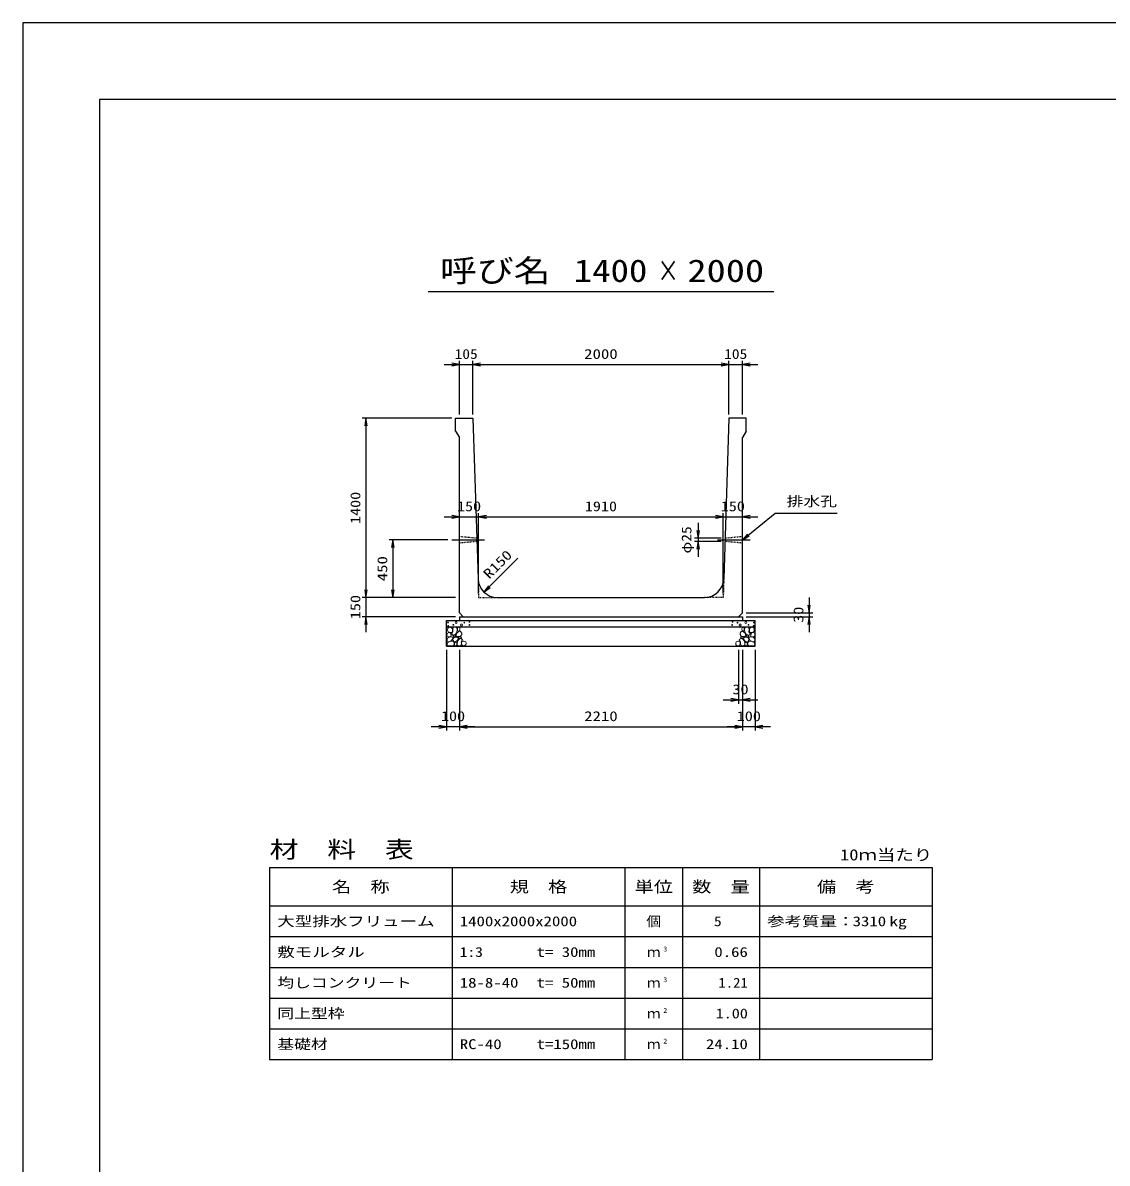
# Model space of a CAD drawing. Units: millimetres at full size. Extents: x 0 to 25230, y 0 to 17820.
# Drawn here: x 0 to 8469, y 8910 to 17820 of the extents above; entities that cross this region are included whole.
import ezdxf
from ezdxf.enums import TextEntityAlignment as Align

# ---------------------------------------------------------------- set-up
doc = ezdxf.new("R2010")
doc.units = ezdxf.units.MM
doc.linetypes.add('CHAIN', pattern=[18.5, 12, -1.5, 3.5, -1.5])
doc.linetypes.add('DASHED_SPACED', pattern=[12, 6, -6])
for name, color, linetype, lineweight in [('0_2', 7, 'Continuous', 25), ('D-BMK', 2, 'CHAIN', 25), ('D-DCR-HCHn', 4, 'Continuous', 9), ('D-MTR-FRAM', 7, 'Continuous', 25), ('D-MTR-LINE', 7, 'Continuous', 25), ('D-STR-DIM', 7, 'Continuous', 25), ('D-STR-STRn', 1, 'Continuous', 25), ('D-TTL', 2, 'Continuous', 25), ('D-TTL-TXT', 7, 'Continuous', 25)]:
    doc.layers.add(name, color=color, linetype=linetype, lineweight=lineweight)
doc.layers.add('D-MTR', color=7, linetype='Continuous')
doc.layers.add('D-MTR-TXT', color=7, linetype='Continuous')
doc.styles.add('ＭＳ ゴシック', font='')
doc.styles.get('ＭＳ ゴシック').set_extended_font_data('MS Gothic')

# ---------------------------------------------------------------- blocks, each defined once
blk = doc.blocks.new('open_arrow')
at = {"color": 0, "linetype": 'Continuous', "lineweight": -2}
blk.add_lwpolyline([(7.5, 1.25), (0, 0), (7.5, -1.25)], dxfattribs=at)

msp = doc.modelspace()

# ---------------------------------------------------------------- linework, layer by layer
at = {"layer": '0_2'}
for p, q in [((3320, 13780), (2860, 13780)), ((2890, 13780), (2890, 13330)), ((3380, 13330), (2860, 13330))]:
    msp.add_line(p, q, dxfattribs=at)
at = {"layer": 'D-BMK'}
for p, q in [((3350, 13780), (3605.536, 13780)), ((5424.464, 13780), (5680, 13780))]:
    msp.add_line(p, q, dxfattribs=at)
at = {"layer": 'D-DCR-HCHn'}
for points in [[(3315.46, 13050.356), (3310.26, 13034.753), (3317.194, 13024.352), (3334.53, 13022.618), (3346.366, 13027.699), (3341.464, 13039.954), (3344.932, 13046.889), (3337.997, 13053.823), (3327.596, 13057.29)], [(3348.366, 12992.757), (3361.208, 13012.019), (3359.603, 13016.834), (3341.946, 13021.65), (3325.894, 13020.045), (3314.658, 13010.414), (3313.052, 12999.177), (3314.658, 12987.941), (3327.499, 12984.731)], [(3348.399, 13093.696), (3332.796, 13097.163), (3318.928, 13090.228), (3317.194, 13074.626), (3320.661, 13062.491), (3337.997, 13057.29), (3350.132, 13057.29), (3355.333, 13065.958), (3355.333, 13085.028)], [(3362.267, 13095.429), (3357.067, 13079.827), (3358.8, 13062.491), (3346.665, 13043.421), (3362.267, 13034.753), (3379.603, 13043.421), (3390.005, 13057.29), (3393.472, 13079.827), (3390.005, 13091.962), (3379.603, 13097.163)], [(3365.735, 13034.753), (3357.067, 13027.819), (3360.534, 13022.618), (3372.669, 13022.618), (3377.87, 13024.352), (3381.337, 13031.286), (3376.136, 13036.487)], [(3393.311, 12992.757), (3401.337, 13012.019), (3394.916, 13020.045), (3375.654, 13020.045), (3367.628, 13016.834), (3359.603, 13005.598), (3359.603, 12995.967), (3367.628, 12983.125), (3377.259, 12981.52)], [(3391.739, 13053.823), (3383.071, 13033.02), (3390.005, 13024.352), (3410.808, 13024.352), (3419.476, 13027.819), (3428.144, 13039.954), (3428.144, 13050.356), (3419.476, 13064.224), (3409.074, 13065.958)], [(3420.599, 12954.232), (3425.415, 12968.679), (3423.81, 12984.731), (3435.046, 13002.388), (3420.599, 13010.414), (3404.548, 13002.388), (3394.916, 12989.546), (3391.706, 12968.679), (3394.916, 12957.443), (3404.548, 12952.627)], [(3395.206, 13091.962), (3395.206, 13071.159), (3403.874, 13065.958), (3412.542, 13071.159), (3414.275, 13083.294), (3412.542, 13093.696), (3400.407, 13097.163)], [(3417.389, 13010.414), (3425.415, 13016.834), (3422.204, 13021.65), (3410.968, 13021.65), (3406.153, 13020.045), (3402.942, 13013.624), (3407.758, 13008.808)], [(5609.401, 12954.232), (5604.585, 12968.679), (5606.19, 12984.731), (5594.954, 13002.388), (5609.401, 13010.414), (5625.452, 13002.388), (5635.084, 12989.546), (5638.294, 12968.679), (5635.084, 12957.443), (5625.452, 12952.627)], [(5638.261, 13053.823), (5646.929, 13033.02), (5639.995, 13024.352), (5619.192, 13024.352), (5610.524, 13027.819), (5601.856, 13039.954), (5601.856, 13050.356), (5610.524, 13064.224), (5620.926, 13065.958)], [(5612.611, 13010.414), (5604.585, 13016.834), (5607.796, 13021.65), (5619.032, 13021.65), (5623.847, 13020.045), (5627.058, 13013.624), (5622.242, 13008.808)], [(5634.794, 13091.962), (5634.794, 13071.159), (5626.126, 13065.958), (5617.458, 13071.159), (5615.725, 13083.294), (5617.458, 13093.696), (5629.593, 13097.163)], [(5636.689, 12992.757), (5628.663, 13012.019), (5635.084, 13020.045), (5654.346, 13020.045), (5662.372, 13016.834), (5670.397, 13005.598), (5670.397, 12995.967), (5662.372, 12983.125), (5652.741, 12981.52)], [(5667.733, 13095.429), (5672.933, 13079.827), (5671.2, 13062.491), (5683.335, 13043.421), (5667.733, 13034.753), (5650.397, 13043.421), (5639.995, 13057.29), (5636.528, 13079.827), (5639.995, 13091.962), (5650.397, 13097.163)], [(5664.265, 13034.753), (5672.933, 13027.819), (5669.466, 13022.618), (5657.331, 13022.618), (5652.13, 13024.352), (5648.663, 13031.286), (5653.864, 13036.487)], [(5681.634, 12992.757), (5668.792, 13012.019), (5670.397, 13016.834), (5688.054, 13021.65), (5704.106, 13020.045), (5715.342, 13010.414), (5716.948, 12999.177), (5715.342, 12987.941), (5702.501, 12984.731)], [(5681.601, 13093.696), (5697.204, 13097.163), (5711.072, 13090.228), (5712.806, 13074.626), (5709.339, 13062.491), (5692.003, 13057.29), (5679.868, 13057.29), (5674.667, 13065.958), (5674.667, 13085.028)], [(5714.54, 13050.356), (5719.74, 13034.753), (5712.806, 13024.352), (5695.47, 13022.618), (5683.634, 13027.699), (5688.536, 13039.954), (5685.068, 13046.889), (5692.003, 13053.823), (5702.404, 13057.29)], [(3354.787, 12952.627), (3366.023, 12957.443), (3369.234, 12973.494), (3362.813, 12984.731), (3351.577, 12987.941), (3337.13, 12986.336), (3321.078, 12979.915), (3313.052, 12970.284), (3313.052, 12959.048), (3317.868, 12952.627), (3337.13, 12954.232)], [(3390.101, 12957.443), (3390.101, 12976.705), (3382.075, 12981.52), (3374.049, 12976.705), (3372.444, 12965.469), (3374.049, 12955.837), (3385.285, 12952.627)], [(3433.441, 12955.837), (3447.887, 12952.627), (3460.729, 12959.048), (3462.334, 12973.494), (3459.124, 12984.731), (3443.072, 12989.546), (3431.836, 12989.546), (3427.02, 12981.52), (3427.02, 12963.863)], [(5596.559, 12955.837), (5582.113, 12952.627), (5569.271, 12959.048), (5567.666, 12973.494), (5570.876, 12984.731), (5586.928, 12989.546), (5598.164, 12989.546), (5602.98, 12981.52), (5602.98, 12963.863)], [(5639.899, 12957.443), (5639.899, 12976.705), (5647.925, 12981.52), (5655.951, 12976.705), (5657.556, 12965.469), (5655.951, 12955.837), (5644.715, 12952.627)], [(5675.213, 12952.627), (5663.977, 12957.443), (5660.766, 12973.494), (5667.187, 12984.731), (5678.423, 12987.941), (5692.87, 12986.336), (5708.922, 12979.915), (5716.948, 12970.284), (5716.948, 12959.048), (5712.132, 12952.627), (5692.87, 12954.232)]]:
    msp.add_lwpolyline(points, close=True, dxfattribs=at)
for centre, radius in [((3320.727, 13133.955), 3), ((3321.869, 13108.91), 3), ((3362.292, 13115.752), 3), ((3383.336, 13133.955), 7.5), ((3426.664, 13114.961), 7.5), ((3447.708, 13133.164), 3), ((3488.131, 13140.006), 3), ((3489.273, 13114.961), 3), ((5540.727, 13114.961), 3), ((5541.869, 13140.006), 3), ((5582.292, 13133.164), 3), ((5603.336, 13114.961), 7.5), ((5646.664, 13133.955), 7.5), ((5667.708, 13115.752), 3), ((5708.131, 13108.91), 3), ((5709.273, 13133.955), 3)]:
    msp.add_circle(centre, radius, dxfattribs=at)
at = {"layer": 'D-MTR-FRAM'}
for p, q in [((1927.5, 11220), (7102.5, 11220)), ((1927.5, 11220), (1927.5, 9720)), ((7102.5, 11220), (7102.5, 9720)), ((1927.5, 9720), (7102.5, 9720))]:
    msp.add_line(p, q, dxfattribs=at)
at = {"layer": 'D-MTR-LINE'}
for p, q in [((3352.5, 11220), (3352.5, 9720)), ((4702.5, 11220), (4702.5, 9720)), ((5152.5, 11220), (5152.5, 9720)), ((5752.5, 11220), (5752.5, 9720)), ((1927.5, 10920), (7102.5, 10920)), ((1927.5, 10680), (7102.5, 10680)), ((1927.5, 10440), (7102.5, 10440)), ((1927.5, 10200), (7102.5, 10200)), ((1927.5, 9960), (7102.5, 9960))]:
    msp.add_line(p, q, dxfattribs=at)
at = {"layer": 'D-STR-DIM'}
for p, q in [((3290, 15150), (3635, 15150)), ((3410, 14760), (3410, 15180)), ((3515, 14760), (3515, 15180)), ((3515, 14760), (3515, 15180)), ((3515, 15150), (5515, 15150)), ((5395, 15150), (5740, 15150)), ((5515, 14760), (5515, 15180)), ((5515, 14760), (5515, 15180)), ((5620, 14760), (5620, 15180)), ((3350, 14730), (2650, 14730)), ((2680, 14730), (2680, 13330)), ((3560, 13360), (3560, 13990)), ((3560, 13360), (3560, 13990)), ((5470, 13360), (5470, 13990)), ((5470, 13360), (5470, 13990)), ((3290, 13960), (3680, 13960)), ((3560, 13960), (5470, 13960)), ((5274.464, 13912.5), (5274.464, 13647.5)), ((5350, 13960), (5740, 13960)), ((5454.866, 13792.5), (5244.464, 13792.5)), ((5454.062, 13767.5), (5244.464, 13767.5)), ((3600.908, 13372.244), (3866.073, 13637.409)), ((2680, 13450), (2680, 13060)), ((3380, 13330), (2650, 13330)), ((3380, 13330), (2650, 13330)), ((6140, 13330), (6140, 13060)), ((5650, 13210), (6170, 13210)), ((3380, 13180), (2650, 13180)), ((5650, 13180), (6170, 13180)), ((3310, 12920), (3310, 12290)), ((3410, 12920), (3410, 12290)), ((3410, 12920), (3410, 12290)), ((5590, 12920), (5590, 12500)), ((5620, 12920), (5620, 12290)), ((5620, 12920), (5620, 12290)), ((5620, 12920), (5620, 12500)), ((5720, 12920), (5720, 12290)), ((5470, 12530), (5740, 12530)), ((3530, 12320), (3190, 12320)), ((3410, 12320), (5620, 12320)), ((5840, 12320), (5500, 12320))]:
    msp.add_line(p, q, dxfattribs=at)
msp.add_lwpolyline([(5620, 13780), (5875, 13990), (5935, 13990), (6359.416, 13990)], dxfattribs=at)
at = {"layer": 'D-STR-STRn'}
for p, q in [((3380, 14730), (3515, 14730)), ((3380, 14630), (3380, 14730)), ((3515, 14730), (3555.333, 13475.181)), ((5515, 14730), (5474.667, 13475.181)), ((5650, 14730), (5515, 14730)), ((5650, 14630), (5650, 14730)), ((3380, 14630), (3410, 14580)), ((5650, 14630), (5620, 14580)), ((3410, 13210), (3410, 14580)), ((5620, 13210), (5620, 14580)), ((3705.256, 13330), (5324.744, 13330)), ((3410, 13210), (3440, 13180)), ((5620, 13210), (5590, 13180)), ((3310, 12950), (3310, 13150)), ((3310, 13150), (5720, 13150)), ((3310, 13100), (5720, 13100)), ((3410, 13180), (5620, 13180)), ((3410, 13180), (3410, 13150)), ((5620, 13180), (5620, 13150)), ((5720, 12950), (5720, 13150)), ((3310, 12950), (5720, 12950))]:
    msp.add_line(p, q, dxfattribs=at)
at = {"layer": 'D-STR-STRn', "color": 2, "linetype": 'DASHED_SPACED'}
for p, q in [((3545.134, 13792.5), (3410, 13805)), ((3545.938, 13767.5), (3410, 13755)), ((5620, 13755), (5484.062, 13767.5)), ((5620, 13805), (5484.866, 13792.5)), ((3555.333, 13475.181), (3560, 13330)), ((5474.667, 13475.181), (5470, 13330)), ((3560, 13330), (3705.256, 13330)), ((5470, 13330), (5324.744, 13330))]:
    msp.add_line(p, q, dxfattribs=at)
at = {"layer": 'D-STR-STRn'}
for centre, start, end in [((3705.256, 13480), 181.84102, 270), ((5324.744, 13480), 270, 358.15898)]:
    msp.add_arc(centre, 150, start, end, dxfattribs=at)
at = {"layer": 'D-TTL'}
for points in [[(0, 0), (25230, 0), (25230, 17820), (0, 17820)], [(600, 600), (24630, 600), (24630, 17220), (600, 17220)]]:
    msp.add_lwpolyline(points, close=True, dxfattribs=at)
at = {"layer": 'D-TTL-TXT'}
msp.add_line((3165, 15720), (5865, 15720), dxfattribs=at)

# ---------------------------------------------------------------- block references
at = {"layer": '0_2', "xscale": 8, "yscale": 8}
for p, rotation in [((2890, 13780), 270), ((2890, 13330), 90)]:
    msp.add_blockref('open_arrow', p, dxfattribs=dict(at, rotation=rotation))
at = {"layer": 'D-STR-DIM', "xscale": 8, "yscale": 8}
for p, rotation in [((3410, 15150), 180), ((5515, 15150), 180), ((5515, 15150), 180), ((2680, 14730), 270), ((3410, 13960), 180), ((5470, 13960), 180), ((5470, 13960), 180), ((5274.464, 13792.5), 90), ((5620, 13780), 39.5), ((5274.464, 13767.5), 270), ((2680, 13330), 90), ((2680, 13330), 90), ((3600.908, 13372.244), 45), ((6140, 13210), 90), ((2680, 13180), 270), ((6140, 13180), 270), ((5590, 12530), 180), ((3310, 12320), 180), ((5620, 12320), 180), ((5620, 12320), 180)]:
    msp.add_blockref('open_arrow', p, dxfattribs=dict(at, rotation=rotation))
for p in [(3515, 15150), (3515, 15150), (5620, 15150), (3560, 13960), (3560, 13960), (5620, 13960), (5620, 12530), (3410, 12320), (3410, 12320), (5720, 12320)]:
    msp.add_blockref('open_arrow', p, dxfattribs=at)

# ---------------------------------------------------------------- texts
at = {"layer": '0_2', "style": 'ＭＳ ゴシック', "width": 1.25}
msp.add_text('450', height=76.98, rotation=90, dxfattribs=at).set_placement((2807.5, 13555), align=Align.MIDDLE_CENTER)
at = {"layer": 'D-MTR', "style": 'ＭＳ ゴシック', "width": 1.25}
msp.add_text('材\u3000料\u3000表', height=132, dxfattribs=at).set_placement((1927.5, 11256), align=Align.BOTTOM_LEFT)
at = {"layer": 'D-MTR', "style": 'ＭＳ ゴシック', "width": 1.2}
msp.add_text('10ｍ当たり', height=87.98, dxfattribs=at).set_placement((7102.5, 11249), align=Align.BOTTOM_RIGHT)
at = {"layer": 'D-MTR-TXT', "style": 'ＭＳ ゴシック'}
for s, height, width, p in [('名\u3000称', 87.98, 1.25, (2640, 11070)), ('規\u3000格', 87.98, 1.25, (4027.5, 11070)), ('単位', 87.98, 1.25, (4927.5, 11070)), ('数\u3000量', 87.98, 1.25, (5452.5, 11070)), ('備\u3000考', 87.98, 1.25, (6427.5, 11070)), ('個', 76.98, 1.1, (4927.5, 10800))]:
    msp.add_text(s, height=height, dxfattribs=dict(at, width=width)).set_placement(p, align=Align.MIDDLE_CENTER)
for s, width, p in [('大型排水フリューム', 1.3, (1987.5, 10800)), ('1400x2000x2000', 1.25, (3412.5, 10800)), ('参考質量：    kg', 1.3, (5812.5, 10800)), ('敷モルタル', 1.3, (1987.5, 10560)), ('1:3', 1.15, (3412.5, 10560)), ('t= 30mm', 1.25, (4012.5, 10560)), ('均しコンクリート', 1.25, (1987.5, 10320)), ('18-8-40', 1.25, (3412.5, 10320)), ('t= 50mm', 1.25, (4012.5, 10320)), ('同上型枠', 1.25, (1987.5, 10080)), ('基礎材', 1.25, (1987.5, 9840)), ('RC-40', 1.25, (3412.5, 9840)), ('t=150mm', 1.25, (4012.5, 9840))]:
    msp.add_text(s, height=76.98, dxfattribs=dict(at, width=width)).set_placement(p, align=Align.MIDDLE_LEFT)
for s, width, p in [('5', 1.15, (5457.83, 10800)), ('3310', 1.25, (6742.5, 10800)), ('0.66', 1.25, (5662.5, 10560)), ('1.21', 1.1, (5662.5, 10320)), ('1.00', 1.2, (5662.5, 10080)), ('24.10', 1.25, (5662.5, 9840))]:
    msp.add_text(s, height=76.98, dxfattribs=dict(at, width=width)).set_placement(p, align=Align.MIDDLE_RIGHT)
for p in [(4927.5, 10560), (4927.5, 10320), (4927.5, 10080), (4927.5, 9840)]:
    msp.add_text('ｍ', height=76.98, dxfattribs=at).set_placement(p, align=Align.MIDDLE_CENTER)
at = {"layer": 'D-MTR-TXT', "style": 'ＭＳ ゴシック', "width": 1.15}
for s, p in [('3', (5002.5, 10553)), ('3', (5002.5, 10313)), ('2', (5002.5, 10073)), ('2', (5002.5, 9833))]:
    msp.add_text(s, height=38.49, dxfattribs=at).set_placement(p, align=Align.BOTTOM_LEFT)
at = {"layer": 'D-STR-DIM', "style": 'ＭＳ ゴシック'}
for s, width, p in [('105', 1.15, (3462.5, 15232.5)), ('2000', 1.25, (4515, 15232.5)), ('105', 1.15, (5567.5, 15232.5)), ('150', 1.2, (3485, 14042.5)), ('1910', 1.2, (4515, 14042.5)), ('150', 1.2, (5545, 14042.5)), ('30', 1.2, (5605, 12612.5)), ('100', 1.2, (3360, 12402.5)), ('2210', 1.25, (4515, 12402.5)), ('100', 1.2, (5670, 12402.5))]:
    msp.add_text(s, height=76.98, dxfattribs=dict(at, width=width)).set_placement(p, align=Align.MIDDLE_CENTER)
for s, width, p in [('1400', 1.2, (2597.5, 14030)), ('φ25', 1.15, (5183.436, 13780)), ('150', 1.2, (2597.5, 13255)), ('30', 1.2, (6057.5, 13195))]:
    msp.add_text(s, height=76.98, rotation=90, dxfattribs=dict(at, width=width)).set_placement(p, align=Align.MIDDLE_CENTER)
at = {"layer": 'D-STR-DIM', "style": 'ＭＳ ゴシック', "width": 1.25}
msp.add_text('排水孔', height=76.98, dxfattribs=at).set_placement((5965, 14020), align=Align.BOTTOM_LEFT)
msp.add_text('R150', height=76.98, rotation=45, dxfattribs=at).set_placement((3659.318, 13453.281), align=Align.BOTTOM_LEFT)
at = {"layer": 'D-TTL-TXT', "style": 'ＭＳ ゴシック'}
for s, width, p in [('呼び名', 1.2, (3690, 15742.5)), ('1400', 1.2, (4590, 15742.5)), ('×', 0.7, (5040, 15742.5)), ('2000', 1.25, (5490, 15742.5))]:
    msp.add_text(s, height=176, dxfattribs=dict(at, width=width)).set_placement(p, align=Align.BOTTOM_CENTER)

doc.saveas('drawing.dxf')
